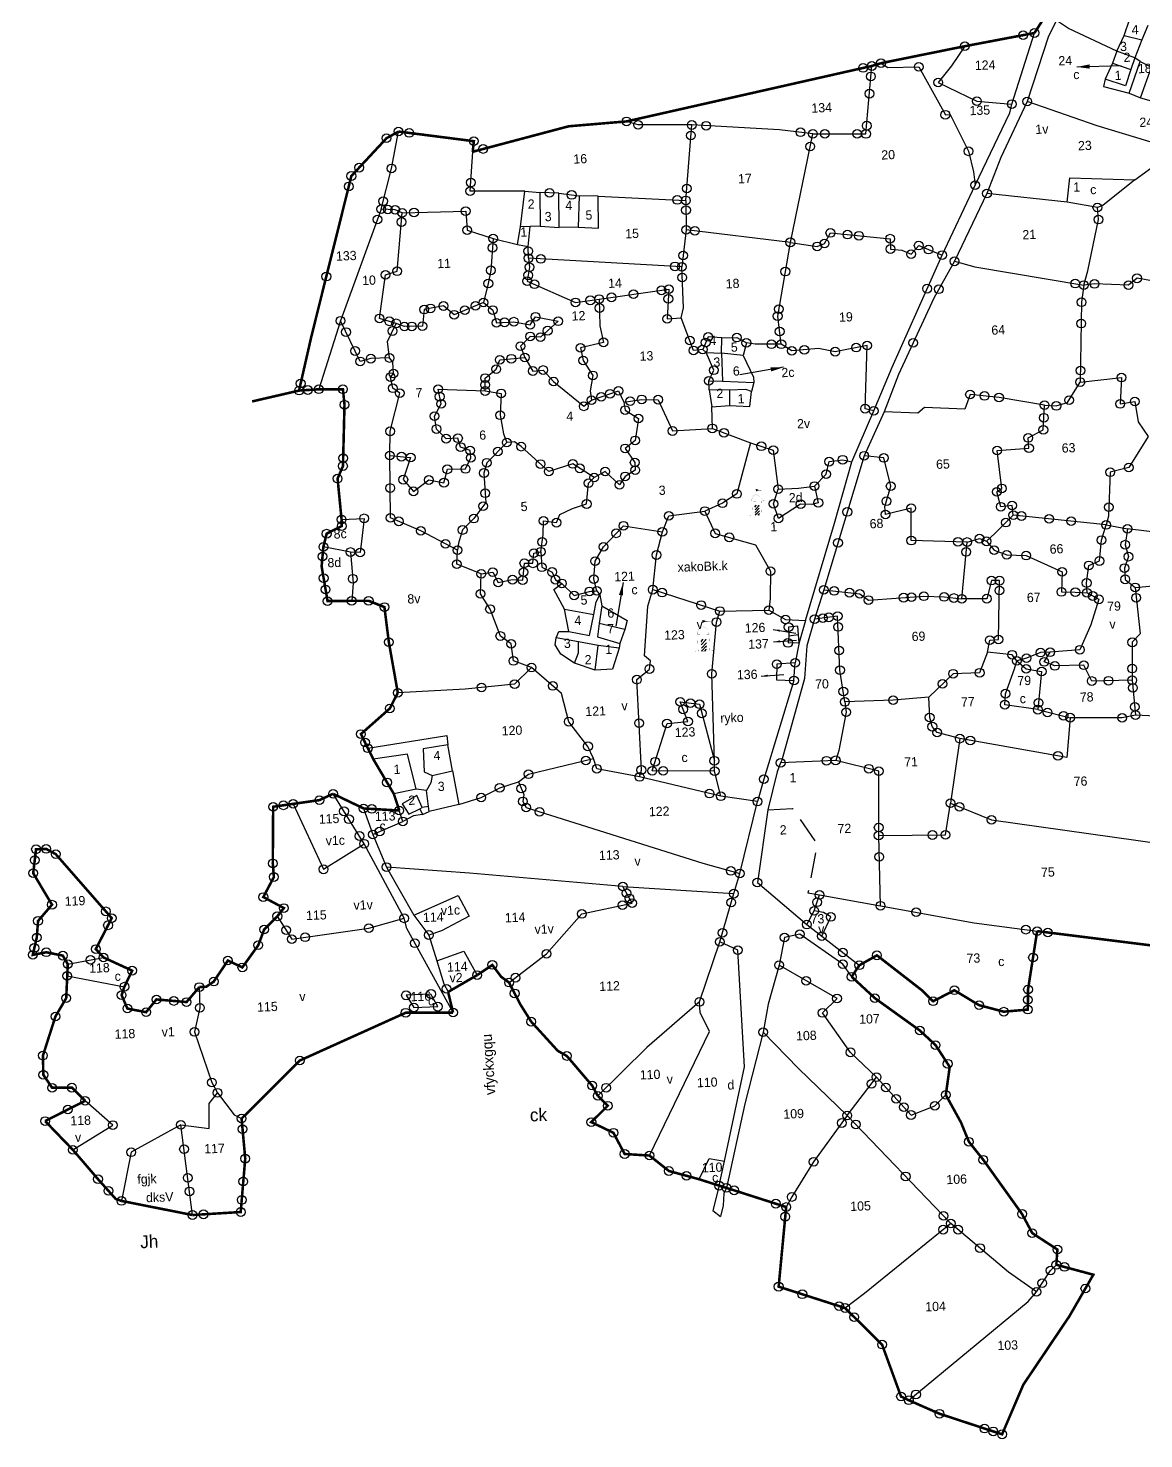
# Model space of a CAD drawing. Header units: metres. Extents: x 275030 to 277144, y 2062940 to 2065059.
# Drawn here: x 275086 to 276177, y 2062974 to 2064353 of the extents above; entities that cross this region are included whole.
import ezdxf
from ezdxf.enums import TextEntityAlignment as Align

# ---------------------------------------------------------------- set-up
doc = ezdxf.new("R2010")
doc.units = ezdxf.units.M
doc.linetypes.add('DASHED', pattern=[0.75, 0.5, -0.25])
doc.linetypes.add('DIVIDE', pattern=[1.25, 0.5, -0.25, 0, -0.25, 0, -0.25])
for name, color, linetype in [('OFF', 1, 'Continuous'), ('POLY_PARCEL', 6, 'Continuous'), ('POLY_ROAD', 30, 'Continuous'), ('POLY_SUBPARCEL', 6, 'DASHED'), ('POLY_WATER', 4, 'Continuous'), ('SYM_ARROW', 1, 'Continuous'), ('SYM_STONE', 1, 'Continuous'), ('SYM_WORSHIP', 1, 'Continuous'), ('TEXT_MAPIN', 7, 'Continuous'), ('TEXT_MAPOUT', 7, 'Continuous'), ('TEXT_PARCEL', 7, 'Continuous'), ('V_BOUND_LINE', 7, 'Continuous'), ('V_DIVIDE_LINE', 7, 'DIVIDE')]:
    doc.layers.add(name, color=color, linetype=linetype)
doc.styles.get("Standard").update_dxf_attribs({"font": 'simplex.shx'})
doc.styles.add('TEXT_MAP', font='')
doc.styles.get('TEXT_MAP').set_extended_font_data('Kruti Dev 050')
doc.dimstyles.get("Standard").update_dxf_attribs({"dimtxt": 0.18, "dimasz": 0.18, "dimexe": 0.18, "dimexo": 0.0625, "dimgap": 0.09, "dimtad": 0, "dimtih": 1, "dimtoh": 1, "dimdec": 4, "dimzin": 0, "dimdsep": 46, "dimtxsty": 'Standard', "dimcen": 0.09, "dimadec": 0, "dimazin": 0, "dimtfac": 1, "dimtdec": 4, "dimtofl": 0, "dimtmove": 0, "dimatfit": 3, "dimfxl": 0, "dimtolj": 1, "dimtzin": 0, "dimarcsym": 0})

# ---------------------------------------------------------------- blocks, each defined once
blk = doc.blocks.new('STONE')
blk.add_circle((0, 0), 0.851)
blk = doc.blocks.new('TEMPLE')
at = {"linetype": 'Continuous'}
blk.add_hatch(color=256, dxfattribs=at).paths.add_polyline_path([(0.28, 5.69), (0.6, 5.75), (0.95, 5.71), (1.39, 5.73), (0.49, 5.85), (0.21, 6.01), (-0.14, 6.06), (-0.15, 5.55), (-0.09, 5.55)])
h = blk.add_hatch(dxfattribs=at)
h.set_pattern_fill('ANSI31', color=256, scale=3.6, style=0)
h.set_pattern_definition([(45, (-94.63405, -100.65248), (-0.318198, 0.318198), [])])
h.paths.add_polyline_path([(-0.51, 2.32), (-0.51, 0), (0.49, 0), (0.49, 2.32)])
at = {"linetype": 'Continuous', "const_width": 0.018}
for points in [[(-0.16, 4.99), (-0.14, 6.06), (0.21, 6.01), (0.49, 5.85), (1.39, 5.73), (0.95, 5.71), (0.6, 5.75), (0.28, 5.69), (-0.09, 5.55), (-0.15, 5.55)], [(-1.78, 3.28), (1.75, 3.28)], [(-1.16, 3.28), (-1.16, 3.69), (-0.97, 4.22), (-0.63, 4.55), (-0.33, 4.73), (-0.16, 4.99), (0.05, 4.8), (0.46, 4.5), (0.69, 4.36), (0.88, 4.09), (1.02, 3.76), (1.06, 3.28)], [(-1.16, 0), (-1.16, 3.28)], [(1.06, 0), (1.06, 3.28)], [(-1.78, 0), (1.78, 0)], [(-0.51, 0), (-0.51, 2.32), (0.49, 2.32), (0.49, 0)]]:
    blk.add_lwpolyline(points, dxfattribs=at)
blk = doc.blocks.new('TEXTARROW')
blk.add_leader([(0.04, -0.01), (8.68, -0.01)], dimstyle='Standard', override={"dimtxt": 2.5, "dimasz": 2.5, "dimexe": 1.25, "dimexo": 0.625, "dimgap": 0.625, "dimtad": 1, "dimtih": 0, "dimtoh": 0, "dimzin": 8, "dimcen": 2.5, "dimtofl": 1})
blk = doc.blocks.new('ss')
at = {"layer": 'OFF'}
blk.add_lwpolyline([(181.47, 164.82), (182.92, 163.55)], dxfattribs=at)
at = {"layer": 'POLY_PARCEL'}
for points in [[(268.41, 387.69), (259.16, 392.39), (256.88, 394.08)], [(269.9, 390.68), (271.13, 393.84)], [(268.41, 387.69), (269.9, 390.68)], [(269.9, 390.68), (273.35, 389.67)], [(238.83, 389.71), (236.09, 385.97), (233.39, 382.82), (240.79, 378.92), (247.57, 378.11)], [(268.41, 387.69), (267.48, 385.35)], [(271.82, 386.27), (268.41, 387.69)], [(208.62, 373.74), (218.95, 373.33), (220.56, 386.52)], [(222.37, 387), (223.66, 386.13), (229.69, 386.02), (234.54, 376.51), (235.45, 376.51), (238.78, 369.22), (239.59, 365.2), (239.85, 362.57)], [(267.48, 385.35), (265.92, 382.29)], [(267.48, 385.35), (270.99, 384.01)], [(272.68, 378.38), (275.05, 384.33)], [(270.47, 379.37), (272.68, 378.38)], [(124.01, 362.13), (126.31, 369.99), (127.95, 377.11)], [(185.08, 376.31), (174.63, 376.71), (172.42, 377.47)], [(278.66, 368.24), (264, 373.29), (250.59, 378.51)], [(272.68, 378.38), (275.17, 377.6)], [(183.42, 361.67), (185.08, 376.31)], [(208.62, 373.74), (202.13, 374.77), (185.08, 376.31)], [(152.11, 364.58), (141.48, 365.01), (142.24, 372.65)], [(203.45, 352.76), (208.62, 373.74)], [(270.95, 362.47), (277.31, 366.75), (278.66, 368.24)], [(151.01, 357.69), (152.11, 364.58)], [(152.11, 364.58), (155, 364.26)], [(155, 364.26), (154.88, 357.71)], [(158.73, 363.97), (155, 364.26)], [(158.56, 357.31), (158.73, 363.97)], [(158.73, 363.97), (162.69, 363.28)], [(162.69, 363.28), (162.23, 357.2)], [(162.23, 357.2), (166.19, 356.91), (166.37, 363.11)], [(166.37, 363.11), (162.69, 363.28)], [(166.37, 363.11), (183.42, 361.67)], [(257.65, 358.63), (258.36, 363.32), (270.95, 362.47)], [(124.01, 362.13), (115.29, 340.69)], [(126.14, 339.78), (122.92, 340.87), (124.38, 349.31), (126.67, 349.92), (128.09, 361.27)], [(128.09, 361.27), (126.71, 361.9), (124.01, 362.13)], [(128.09, 361.27), (140.45, 361.14), (140.62, 357.41), (145.62, 355.63)], [(183.42, 361.67), (183.25, 355.94)], [(257.65, 358.63), (242.09, 360.88)], [(270.95, 362.47), (264.55, 357.71), (263.48, 357.35)], [(150.33, 354.25), (151.01, 357.69)], [(152.87, 357.7), (151.01, 357.69)], [(152.36, 353.81), (152.87, 357.7)], [(154.88, 357.71), (152.87, 357.7)], [(154.88, 357.71), (158.56, 357.31)], [(162.23, 357.2), (158.56, 357.31)], [(263.48, 357.35), (257.65, 358.63)], [(260.31, 342.36), (261.2, 345.12), (263.62, 355), (263.48, 357.35)], [(145.62, 355.63), (144.93, 349.43), (144.35, 346.9), (143.26, 343.23)], [(145.62, 355.63), (150.33, 354.25)], [(183.25, 355.94), (182.16, 348.76)], [(203.45, 352.76), (183.25, 355.94)], [(150.33, 354.25), (152.36, 353.81)], [(152.36, 351.52), (152.36, 353.81)], [(200.97, 332.98), (200.46, 338.47), (203.45, 352.76)], [(203.45, 352.76), (208.67, 351.78), (210.11, 352.3), (211.31, 354.31), (222.91, 352.76), (222.91, 350.75), (225.09, 350.46), (226.87, 349.6), (228.42, 351.21), (232.91, 349.2)], [(152.36, 351.52), (152.47, 349.76), (151.95, 347.07), (161.2, 342.59), (165.82, 343.07)], [(182.16, 348.76), (152.36, 351.52)], [(181.64, 338.86), (182.16, 340.76), (182.16, 348.76)], [(235.27, 347.9), (239.22, 346.68), (260.31, 342.36)], [(165.82, 343.07), (179.46, 344.49), (178.94, 338.75), (181.64, 338.86)], [(143.26, 343.23), (137.46, 341.05), (135.45, 342.83), (131.66, 342.26), (131.2, 339.04), (127.7, 339.1), (126.14, 339.78)], [(143.26, 343.23), (145.04, 341.68), (145.67, 339.16), (149.06, 339.27), (152.22, 338.53), (153.31, 340.08), (157.67, 339.04), (154.11, 336.06), (152.11, 336.29), (150.15, 334.45), (150.91, 332.23)], [(165.82, 343.07), (165.79, 337.83), (166.37, 334.61), (161.83, 333.7), (162.29, 331.23), (164.07, 328.25), (163.4, 325.29), (163.6, 323.45)], [(260.31, 342.36), (259.74, 339.02), (258.92, 323.5)], [(279.17, 341.44), (270.7, 343.29), (268.99, 342.01), (262.38, 342.5), (260.31, 342.36)], [(115.29, 340.69), (110.59, 327.5)], [(124.57, 333.09), (120.92, 333.09), (118.86, 332.63), (115.29, 340.69)], [(124.57, 333.09), (124.3, 336.28), (126.14, 339.78)], [(185.62, 332.52), (183.84, 332.41), (181.64, 338.86)], [(123.96, 314.09), (124.19, 318.8), (126.32, 326.17), (125.02, 327.16), (124.64, 329.37), (125.25, 330.05), (125.18, 332.25), (124.57, 333.09)], [(189.41, 334.65), (186.77, 334.93), (185.62, 332.52)], [(189.24, 331.66), (189.41, 334.65)], [(189.41, 334.65), (192.34, 334.59), (194.17, 333.5)], [(194.17, 333.5), (193.49, 331.03), (195.32, 326.79), (195.32, 325.75)], [(200.97, 332.98), (195.86, 333.16), (194.17, 333.5)], [(218.49, 319.35), (216.82, 319.84), (217.68, 332.12), (211.42, 331.15), (208.21, 331.89), (202.98, 331.61), (200.97, 332.98)], [(142.97, 325.98), (143.05, 328.5), (145.29, 330.16), (146.03, 331.94), (150.91, 332.23)], [(150.91, 332.23), (152.41, 329.53), (154.42, 329.65), (156.37, 327.35), (162.05, 322.3), (163.6, 323.45)], [(185.62, 332.52), (186.25, 331.89)], [(186.59, 326.38), (187.63, 328.39), (186.25, 331.89)], [(186.25, 331.89), (189.24, 331.66)], [(189.24, 331.66), (189.25, 326.19)], [(193.49, 331.03), (189.24, 331.66)], [(123.96, 314.09), (127.99, 313.56), (126.4, 309.3), (128.3, 306.95), (131.37, 309.05), (134.3, 308.42), (135.05, 311), (138.61, 310.94), (139.7, 313.06), (139.64, 314.5), (137.8, 315.24), (137.34, 316.97), (135.05, 316.97), (133.21, 318.92), (132.92, 321.44), (134.3, 323.79), (133.84, 326.66), (142.97, 325.98)], [(142.97, 325.98), (146.07, 325.4), (145.73, 321.15), (146.24, 317.54), (146.8, 315.8)], [(163.6, 323.45), (168.94, 325.06), (169.92, 322.82)], [(186.59, 324.61), (187, 321.28)], [(190.56, 324.38), (190.44, 321.45)], [(169.92, 322.82), (170.09, 321.27), (172.62, 319.55), (171.81, 315.3), (169.8, 313.81), (171.58, 311), (171.64, 309.51), (169.63, 308.36), (168.48, 306.75), (165.79, 309.45), (163.6, 308.35)], [(169.92, 322.82), (173.39, 323.23), (176.6, 323.06), (179.19, 316.86), (186.94, 317.09)], [(190.44, 321.45), (194.4, 321.05), (194.81, 323.97)], [(251.8, 319.24), (242.98, 321.08), (237.36, 321.87), (236.22, 319.02), (228.39, 319.66), (227.04, 318.59), (220.54, 319.06)], [(251.8, 319.24), (254.08, 319.02), (256.29, 319.59), (258.92, 323.5)], [(258.92, 323.5), (266.96, 324.07), (266.53, 318.95), (269.38, 319.31), (269.88, 315.32), (271.73, 312.41), (267.74, 306.5), (264.11, 305.72), (263.47, 297.19), (262.93, 295.49)], [(186.94, 317.09), (187, 321.28)], [(187, 321.28), (190.44, 321.45)], [(244.93, 298.05), (244.75, 299.94), (242.54, 299.79), (241.9, 302.71), (242.9, 303.35), (242.26, 310.75), (248.46, 310.99), (248.39, 312.98), (251.38, 314.47), (251.8, 319.24)], [(186.94, 317.09), (194.24, 314.02)], [(136.44, 295.19), (129.44, 299.21), (123.66, 301.95), (123.96, 314.09)], [(146.8, 315.8), (142.77, 312), (142.16, 310.02), (142.23, 306.07), (142.31, 304.25), (139.88, 301.21), (137.6, 299.08), (136.68, 296.57), (136.44, 295.19)], [(163.6, 308.35), (159.5, 311.16), (154.78, 309.87), (149.61, 314.89), (148.32, 315.88), (146.8, 315.8)], [(194.24, 314.02), (191.26, 304.15), (188.38, 302.43), (184.91, 301.04)], [(194.24, 314.02), (198.66, 312.42), (199.35, 304.78)], [(235.75, 293.15), (224.89, 293.82), (225.11, 300.15), (220.05, 299.08), (219.98, 300.65), (221.26, 304.56), (220.13, 310.11), (216.32, 310.69)], [(152.65, 294.29), (153.26, 297.63), (153.41, 300.29), (155.92, 299.84), (156.61, 301.43), (159.12, 302.5), (161.93, 303.26), (162.46, 307.29), (163.6, 308.35)], [(206.41, 305.13), (208.77, 307.37), (209.46, 309.78), (212.1, 310.06), (213.85, 309.59)], [(206.41, 305.13), (207.05, 301.86), (205.78, 301.57), (203.6, 301.69), (199.18, 299.1), (198.32, 301.97), (199.35, 304.78)], [(199.35, 304.78), (203.31, 304.84), (206.41, 305.13)], [(114.1, 301.97), (118.48, 302.04), (117.49, 295.42), (115.59, 295.58)], [(176.47, 297.31), (177.84, 300.36), (184.91, 301.04)], [(184.91, 301.04), (186.74, 296.63), (194.49, 294.12), (197.23, 288.88), (197, 283.56), (196.65, 281.28)], [(163.31, 286.29), (162.78, 288.57), (163.16, 292.07), (164.91, 294.81), (168.94, 298.76), (176.47, 297.31)], [(174.19, 286.11), (175.18, 292.83), (176.47, 297.31)], [(244.93, 298.05), (241.23, 294.64), (239.52, 293.15)], [(262.93, 295.49), (244.93, 298.05)], [(115.59, 295.58), (110.36, 296.79)], [(115.59, 295.58), (115.89, 289.5), (115.49, 286.07)], [(140.92, 290.4), (136.21, 292.45), (136.44, 295.19)], [(140.92, 290.4), (143.15, 290.64), (144.14, 288.59), (146.95, 289.05), (148.93, 288.89), (149.38, 292.16), (151.06, 292.09), (151.28, 294.06), (152.65, 294.29)], [(152.65, 294.29), (152.73, 291.25), (154.71, 290.26), (155.32, 288.74), (156.55, 287.97)], [(258.73, 282.41), (258.73, 284.33), (259.3, 287.74), (261.37, 288.52), (261.93, 292.58), (262.93, 295.49)], [(262.93, 295.49), (267.06, 294.57)], [(267.06, 294.57), (266.49, 291.51), (267.06, 289.16), (266.2, 286.96), (266.28, 284.76), (268.13, 283.12)], [(282.25, 293.62), (280.79, 292.37), (267.06, 294.57)], [(234.32, 282.12), (235.75, 293.15)], [(235.75, 293.15), (238.17, 293.72), (239.52, 293.15)], [(239.52, 293.15), (240.94, 291.37), (243.36, 290.37), (247.13, 290.09), (254.04, 286.68), (253.75, 282.76), (256.46, 282.62), (258.73, 282.41)], [(150.05, 271.79), (146.55, 273.22), (146.25, 276.56), (144.19, 278.16), (142.37, 283.48), (140.62, 286.52), (140.92, 290.4)], [(156.85, 282.95), (154.95, 286.83), (156.55, 287.97)], [(156.55, 287.97), (158.83, 285.53), (161.87, 286.22), (163.31, 286.29)], [(163.31, 286.29), (163.85, 285.46)], [(170.31, 249.74), (170.69, 251.07), (170.47, 268.7), (172.98, 270.68), (173.28, 272.28), (172.14, 273.26), (173.13, 282.92), (174.19, 286.11)], [(174.19, 286.11), (187.13, 281.46)], [(164.15, 283.33), (169.02, 280.29), (168.49, 278.54)], [(207.51, 284.87), (214.49, 283.83), (216.13, 282.55), (226.95, 282.9), (230.86, 282.62), (234.32, 282.12)], [(238.91, 271.58), (239.45, 273.87), (241.16, 273.95), (241.8, 285.4), (240.23, 285.47), (239.16, 281.98), (234.32, 282.12)], [(268.13, 283.12), (268.77, 274.02), (267.2, 272.45), (266.92, 265.06)], [(268.13, 283.12), (278.51, 283.69), (275.03, 273.23), (293.93, 268.53)], [(156.85, 282.95), (162.52, 281.72)], [(157.53, 278.54), (156.85, 282.95)], [(258.73, 282.41), (261.01, 281.06), (259.23, 276.15), (256.95, 271.38), (251.12, 271.1)], [(168.49, 278.54), (163.54, 279.91)], [(168.49, 278.54), (167.42, 275.88)], [(210.82, 262.88), (210.08, 269.11), (210.01, 279.63), (205.51, 279.22)], [(158.45, 272.38), (155.86, 274.21), (154.8, 276.03), (155.02, 277.4)], [(158.45, 272.38), (159.28, 274.36), (159.36, 276.49)], [(162.4, 270.86), (163.16, 275.65)], [(167.27, 274.97), (165.82, 270.94), (162.4, 270.86)], [(202.26, 276.28), (200.39, 276.1)], [(162.4, 270.86), (158.45, 272.38)], [(150.05, 271.79), (146.63, 268.68), (136.97, 268.07), (123.82, 267.83)], [(161.46, 253.63), (160.47, 256.06), (156.89, 261), (155.68, 266.55), (150.05, 271.79)], [(238.91, 271.58), (237.26, 267.61), (232.07, 267.61), (227.21, 263.24)], [(244.57, 269.68), (243.72, 270.89), (238.91, 271.58)], [(248.34, 260.01), (241.94, 261.21), (242.15, 263.35), (244.07, 268.11), (244.57, 269.68)], [(251.12, 271.1), (249.27, 271.1), (246.49, 270.1), (244.57, 269.68)], [(244.57, 269.68), (246.35, 268.04), (249.34, 267.4), (248.34, 260.01)], [(266.92, 265.06), (259.02, 265.2), (257.59, 268.33), (251.97, 268.4), (249.91, 269.25), (251.12, 271.1)], [(184.96, 250.33), (172.82, 250.84), (176.02, 259.96), (180.12, 260.19), (178.76, 264.07), (182.48, 263.46), (184.97, 252.36)], [(266.92, 265.06), (267.31, 258.27)], [(210.82, 262.88), (211, 260.89), (209.28, 253.47), (208.6, 251.57)], [(227.21, 263.24), (220.23, 262.88), (210.82, 262.88)], [(232.91, 254.92), (228.56, 256.27), (227.66, 257.45), (227.21, 259.26), (227.21, 263.24)], [(248.34, 260.01), (254.55, 258.22)], [(133.93, 252.26), (133.17, 257.35)], [(254.55, 258.22), (253.64, 250.48), (232.91, 254.92)], [(267.31, 258.27), (264.69, 257.81), (254.55, 258.22)], [(281.62, 257), (267.31, 258.27)], [(146.7, 249.67), (148.68, 251.04), (161.46, 253.63)], [(170.31, 249.74), (162.02, 251.64), (161.46, 253.63)], [(232.91, 254.92), (230.65, 242.43)], [(129.9, 251.5), (133.93, 252.26)], [(133.93, 252.26), (134.91, 245.65)], [(208.6, 251.57), (197.87, 251.49)], [(216.44, 236.63), (216.92, 249.16), (208.6, 251.57)], [(126.7, 248.91), (122.31, 248.21)], [(127.77, 245.34), (126.78, 247.7), (123.89, 246.18), (125.1, 244.13), (127.31, 245.11)], [(128.97, 245.51), (128.68, 248.61)], [(134.91, 245.65), (139.33, 246.86), (142.98, 248.61), (146.7, 249.67)], [(146.7, 249.67), (147.62, 247.17), (147.39, 245.8), (148, 244.58), (182.02, 232.49), (189.11, 230.23)], [(185.98, 245.39), (170.31, 249.74)], [(102.66, 246.95), (108.12, 233.99), (116.22, 238.68)], [(123.89, 242.76), (123.27, 244.9)], [(127.31, 245.11), (127.77, 245.34)], [(127.31, 245.11), (127.77, 243.97)], [(128.97, 245.51), (127.77, 245.34)], [(129.06, 244.51), (128.97, 245.51)], [(134.91, 245.65), (129.06, 244.51)], [(117.97, 240.42), (123.89, 242.76)], [(127.77, 243.97), (126.02, 243.75), (123.89, 242.76)], [(127.77, 243.97), (129.06, 244.51)], [(216.44, 236.63), (229.47, 236.28), (230.65, 242.43)], [(230.65, 242.43), (238.52, 238.9), (281.16, 231.3)], [(216.32, 222.95), (216.44, 236.63)], [(166.27, 228.51), (136.53, 232.23), (120.38, 233.98)], [(143.42, 210.62), (150.92, 215.94), (158.07, 223.47), (167.95, 225.22), (166.27, 228.51)], [(166.27, 228.51), (187.83, 226.34)], [(125.38, 224.4), (134.15, 227.95), (136.13, 223.84), (130.65, 221.18), (128.16, 220.45)], [(203.36, 222.41), (204.5, 225.48)], [(204.5, 225.48), (216.32, 222.95)], [(98.77, 225.17), (101.42, 220.61), (116.48, 222.21), (123.47, 223.88)], [(216.32, 222.95), (234.42, 218.95), (246.62, 216.89)], [(201.84, 219.79), (203.36, 222.41)], [(204.66, 217.43), (206.53, 221.12), (205.18, 222.02), (203.36, 222.41)], [(57.63, 217.34), (64.64, 218.39)], [(57.44, 215.06), (68.49, 212.55)], [(129.5, 215.38), (134.83, 217.08), (137.28, 212.31)], [(180.35, 205.5), (184.76, 217.06)], [(83.08, 211.95), (83.05, 207.89), (81.81, 203.24), (84.86, 193.28), (85.88, 191.24)], [(214.32, 189.58), (209.43, 194.61), (204.27, 202.48), (207.17, 205.19), (196.12, 212.08)], [(123.27, 208.87), (124.72, 206.44), (129.36, 206.44), (128.14, 208.95), (123.27, 208.87)], [(180.35, 205.5), (169.78, 196.99), (159.9, 187.93)], [(169.54, 175.94), (182.1, 199.65), (180.43, 203.45), (180.35, 205.5)], [(192.55, 199.15), (199.2, 191.84), (208.34, 182.34)], [(57.29, 181.16), (65.26, 185.69), (60.03, 190.61)], [(78.52, 185.24), (83.96, 184.33), (84.18, 189.2), (85.88, 191.24)], [(85.88, 191.24), (88.94, 186.82), (90.38, 186.04)], [(208.34, 182.34), (214.32, 189.58)], [(214.32, 189.58), (220.75, 181.98), (225.46, 183.61), (227.67, 185.65)], [(78.52, 185.24), (68.66, 180.26), (66.39, 170.86)], [(80.13, 167.61), (78.52, 185.24)], [(208.34, 182.34), (201.46, 173.56), (196.94, 166.87), (195.79, 164.95)], [(227.73, 160.58), (208.34, 182.34)], [(179.03, 170.98), (181.11, 174.94), (184.08, 174.3)], [(227.73, 160.58), (210.44, 147.55), (206.54, 144.87)], [(243.93, 146.65), (238.59, 150.72), (227.73, 160.58)], [(243.93, 146.65), (246.83, 150.72), (247.99, 151.79)], [(218.31, 126.45), (242.21, 144.84), (243.93, 146.65)]]:
    blk.add_lwpolyline(points, dxfattribs=at)
at = {"layer": 'POLY_ROAD'}
for points in [[(256.88, 394.08), (255.17, 391.04), (250.59, 378.51)], [(247.57, 378.11), (252.48, 391.79)], [(274.59, 392.44), (273.35, 389.67)], [(273.35, 389.67), (271.82, 386.27)], [(270.47, 379.37), (272.82, 385.49)], [(271.82, 386.27), (270.99, 384.01)], [(272.82, 385.49), (271.82, 386.27)], [(272.82, 385.49), (275.05, 384.33)], [(265.92, 382.29), (265.56, 380.87), (270.47, 379.37)], [(270.99, 384.01), (269.83, 380.87), (265.92, 382.29)], [(239.85, 362.57), (247.09, 376.43), (247.57, 378.11)], [(250.59, 378.51), (245.04, 367.81), (242.09, 360.88)], [(232.91, 349.2), (239.85, 362.57)], [(242.09, 360.88), (235.27, 347.9)], [(218.49, 319.35), (222.36, 327.76), (232.91, 349.2)], [(235.27, 347.9), (230.99, 340.85), (223.56, 326.23), (220.54, 319.06)], [(186.59, 324.61), (186.59, 326.38)], [(186.59, 326.38), (189.25, 326.19)], [(190.56, 324.38), (186.59, 324.61)], [(189.25, 326.19), (195.32, 325.75)], [(194.81, 323.97), (193.77, 324.43), (190.56, 324.38)], [(195.32, 325.75), (194.81, 323.97)], [(213.85, 309.59), (218.49, 319.35)], [(220.54, 319.06), (216.32, 310.69)], [(216.32, 310.69), (207.51, 284.87)], [(203.71, 278.99), (210.04, 297.79), (213.85, 309.59)], [(162.52, 281.72), (163.09, 284.17), (163.85, 285.46)], [(164.15, 283.33), (163.54, 279.91)], [(163.85, 285.46), (164.15, 283.33)], [(207.51, 284.87), (205.51, 279.22)], [(157.53, 278.54), (161.56, 277.63), (162.52, 281.72)], [(155.02, 277.4), (155.63, 278.62), (157.53, 278.54)], [(163.54, 279.91), (163.09, 277.33), (167.42, 275.88)], [(205.51, 279.22), (203.82, 274.1), (203.1, 267.71), (198.09, 252.01), (197.87, 251.49)], [(159.36, 276.49), (155.02, 277.4)], [(163.16, 275.65), (159.36, 276.49)], [(167.27, 274.97), (163.16, 275.65)], [(167.42, 275.88), (167.27, 274.97)], [(201.05, 267.42), (201.41, 270.86)], [(117.6, 257.25), (133.09, 259.18), (133.17, 257.35)], [(126.7, 248.91), (125.26, 255.83), (118.57, 255.08)], [(133.17, 257.35), (128.37, 256.74), (128.37, 252.26), (129.9, 251.5)], [(129.9, 251.5), (129.59, 250.05), (128.68, 248.61)], [(197.87, 251.49), (197.13, 249.78), (195.02, 242.43)], [(116.22, 238.68), (110.49, 248.63)], [(128.68, 248.61), (126.7, 248.91)], [(116.34, 245.56), (117.97, 240.42)], [(189.11, 230.23), (193.09, 244.09)], [(195.02, 242.43), (192.48, 228.36), (201.84, 219.79)], [(117.97, 240.42), (120.38, 233.98)], [(123.47, 223.88), (116.22, 238.68)], [(120.38, 233.98), (125.38, 224.4)], [(187.83, 226.34), (189.11, 230.23)], [(184.76, 217.06), (187.83, 226.34)], [(132.31, 205.18), (123.89, 221.9), (123.47, 223.88)], [(125.38, 224.4), (128.16, 220.45)], [(128.16, 220.45), (129.5, 215.38)], [(210.18, 209.33), (208.53, 211.83), (200.4, 217.98), (197.38, 217.44), (196.12, 212.08)], [(201.84, 219.79), (204.66, 217.43)], [(204.66, 217.43), (211.75, 211.5)], [(129.5, 215.38), (130.69, 210.87), (131.49, 209.23)], [(184.08, 174.3), (188.68, 192.55), (188.2, 215.32), (184.76, 217.06)], [(196.12, 212.08), (193.75, 204.57), (192.55, 199.15)], [(192.55, 199.15), (188.45, 185.35), (184.28, 169.11)], [(182.89, 169.59), (184.08, 174.3)], [(182.89, 169.59), (181.47, 164.82)], [(184.28, 169.11), (183.76, 168.02), (183.54, 165.69), (182.92, 163.55)]]:
    blk.add_lwpolyline(points, dxfattribs=at)
at = {"layer": 'POLY_SUBPARCEL', "ltscale": 10, "flags": 128}
blk.add_lwpolyline([(195.02, 242.43), (199.86, 242.53), (204.38, 235.42), (202.27, 225.96), (204.5, 225.48)], dxfattribs=at)
at = {"layer": 'POLY_WATER'}
for points in [[(184.97, 252.36), (185.08, 269.31), (186.4, 279.35), (187.13, 281.46)], [(187.13, 281.46), (196.65, 281.28)], [(196.65, 281.28), (199.85, 279.35), (203.71, 278.99)], [(202.26, 276.28), (202.2, 277.96), (200.39, 277.84), (200.39, 276.1)], [(203.71, 278.99), (202.32, 274.77)], [(200.39, 276.1), (200.15, 274.77), (202.32, 274.77)], [(202.32, 274.77), (202.26, 276.28)], [(202.32, 274.77), (201.41, 270.86)], [(201.41, 270.86), (197.8, 270.73), (197.68, 267.66), (201.05, 267.42)], [(201.05, 267.42), (194.48, 248.41), (193.09, 244.09)], [(184.96, 250.33), (184.97, 252.36)], [(185.98, 245.39), (184.96, 250.33)], [(193.09, 244.09), (185.98, 245.39)]]:
    blk.add_lwpolyline(points, dxfattribs=at)
at = {"layer": 'V_BOUND_LINE', "const_width": 0.5}
for points in [[(256.88, 394.08), (255.01, 395.47), (252.48, 391.79)], [(252.48, 391.79), (238.83, 389.71)], [(238.83, 389.71), (222.37, 387)], [(220.56, 386.52), (172.42, 377.47)], [(222.37, 387), (220.56, 386.52)], [(127.95, 377.11), (125.56, 375.9), (118.44, 368.79), (109.52, 337.85), (106.73, 327.38), (110.59, 327.5)], [(142.24, 372.65), (142.54, 374.7), (127.95, 377.11)], [(172.42, 377.47), (161.11, 376.93), (142.24, 372.65)], [(110.59, 327.5), (115.29, 327.32), (115.48, 324.31), (114.75, 312.38), (113.61, 309.97), (114.1, 301.97)], [(114.1, 301.97), (114.1, 300.71), (111.09, 299.32), (110.36, 296.79)], [(110.36, 296.79), (109.88, 292.99), (110.79, 286.19), (115.49, 286.07)], [(115.49, 286.07), (118.8, 285.95), (121.82, 284.62), (122.43, 277.77), (123.82, 267.83)], [(123.82, 267.83), (122.13, 264.82), (116.34, 260.06), (117.6, 257.25)], [(117.6, 257.25), (118.57, 255.08)], [(118.57, 255.08), (122.31, 248.21)], [(110.49, 248.63), (107.78, 247.49), (102.66, 246.95)], [(116.34, 245.56), (110.49, 248.63)], [(122.31, 248.21), (123.27, 244.9)], [(102.66, 246.95), (98.74, 246.53), (98.26, 235.5), (98.38, 232.85), (96.18, 229.02), (100.1, 226.73), (98.77, 225.17)], [(123.27, 244.9), (116.34, 245.56)], [(64.64, 218.39), (63.19, 220.08), (66.51, 225.99), (56.06, 238.85), (54.25, 239.93), (52.26, 239.93), (51.54, 235.29), (54.98, 229.03), (52.14, 225.96), (51.78, 222.76), (50.88, 219.39), (53.53, 219.81), (56.72, 219.03), (57.63, 217.34)], [(98.77, 225.17), (96.12, 222.7), (94.86, 219.69), (91.6, 215.47), (88.83, 216.91), (85.92, 212.91), (84.41, 211.95), (83.08, 211.95)], [(57.63, 217.34), (57.44, 215.06)], [(68.49, 212.55), (70.12, 215.62), (64.64, 218.39)], [(211.75, 211.5), (215.25, 213.31), (223.75, 206.2), (225.86, 203.97), (230.08, 205.96), (234.78, 202.89), (239.54, 201.44), (244.24, 201.68), (244.43, 205.6), (246.62, 216.89)], [(246.62, 216.89), (275.59, 212.19), (284.45, 213.46)], [(57.44, 215.06), (57.08, 210.73), (54.85, 207.24), (52.14, 199.71), (52.08, 195.97), (53.7, 193.38), (57.56, 193.26), (60.03, 190.61)], [(137.28, 212.31), (140.29, 214.17), (141.92, 211.82), (143.42, 210.62)], [(83.08, 211.95), (80.49, 209.12), (74.64, 209.84), (72.53, 207.43), (68.92, 208.27), (67.89, 210.92), (68.49, 212.55)], [(131.49, 209.23), (137.28, 212.31)], [(210.18, 209.33), (211.75, 211.5)], [(132.31, 205.18), (131.49, 209.23)], [(143.42, 210.62), (145.47, 206.28), (147.46, 202.85), (152.41, 197), (154.15, 195.92), (158.87, 189.97), (159.9, 187.93)], [(227.67, 185.65), (228.63, 191.07), (226.04, 195.41), (223.08, 198.36), (214.53, 205), (210.18, 209.33)], [(90.38, 186.04), (102.11, 196.92), (123.08, 205.48), (132.31, 205.18)], [(60.03, 190.61), (52.1, 186.95)], [(52.1, 186.95), (57.29, 181.16)], [(159.9, 187.93), (161.77, 185.94), (158.45, 182.86), (162.67, 180.64), (164.72, 176.42), (169.54, 175.94)], [(80.13, 167.61), (89.54, 167.85), (90.8, 178.21), (90.38, 186.04)], [(247.99, 151.79), (248.3, 154.75), (243.53, 158.12), (241.67, 161.92), (234.49, 172.76), (231.83, 176.37), (230.44, 180.16), (227.67, 185.65)], [(57.29, 181.16), (61.99, 175.26), (65.3, 171.28), (66.39, 170.86)], [(169.54, 175.94), (173.22, 172.8), (179.03, 170.98)], [(66.39, 170.86), (80.13, 167.61)], [(179.03, 170.98), (182.89, 169.59)], [(182.89, 169.59), (184.28, 169.11), (184.28, 169.11), (184.28, 169.11)], [(184.28, 169.11), (195.79, 164.95)], [(195.79, 164.95), (193.76, 149.5), (206.54, 144.87)], [(218.31, 126.45), (224.16, 123.62), (236.22, 119.16), (240.71, 128.68), (250.17, 141.69), (255.12, 149.59), (247.99, 151.79)], [(206.54, 144.87), (213.49, 137.48), (216.81, 127.24), (218.31, 126.45)]]:
    blk.add_lwpolyline(points, dxfattribs=at)
at = {"layer": 'V_DIVIDE_LINE', "ltscale": 10, "const_width": 0.5, "flags": 128}
blk.add_lwpolyline([(106.73, 327.38), (97.52, 325.6)], dxfattribs=at)
at = {"layer": 'SYM_ARROW'}
blk.add_blockref('TEXTARROW', (260.43, 384.88), dxfattribs=at)
for p, rotation in [((201.26, 328.48), 187.5902881799832), ((168.49, 287.75), 258.5543804534663)]:
    blk.add_blockref('TEXTARROW', p, dxfattribs=dict(at, rotation=rotation))
at = {"layer": 'SYM_ARROW', "xscale": 0.5144820762705625, "yscale": 0.5144820762705625, "zscale": 0.5144820762705625}
for p, rotation in [((197.34, 277.49), 348.5543804534663), ((197.33, 275.08), 2.117205872110679), ((194.66, 268.5), 2.117205872110679)]:
    blk.add_blockref('TEXTARROW', p, dxfattribs=dict(at, rotation=rotation))
at = {"layer": 'SYM_STONE'}
for p in [(238.83, 389.71), (250.26, 391.45), (252.48, 391.79), (222.37, 387), (218.85, 386.2), (220.32, 384.5), (220.56, 386.52), (229.69, 386.02), (233.39, 382.82), (219.91, 381.15), (240.79, 378.92), (250.59, 378.51), (125.56, 375.9), (127.95, 377.11), (130.02, 376.77), (172.42, 377.47), (174.63, 376.71), (185.08, 376.31), (187.88, 376.06), (234.54, 376.51), (247.57, 378.11), (142.54, 374.7), (144.31, 373.12), (184.85, 374.28), (206.21, 374.12), (208.62, 373.74), (210.93, 373.65), (217.22, 373.4), (218.95, 373.33), (219.15, 374.93), (120.02, 370.36), (208.01, 371.28), (118.44, 368.79), (126.31, 369.99), (238.78, 369.22), (117.87, 366.79), (141.48, 365.01), (141.65, 366.66), (124.01, 362.13), (124.46, 363.65), (125.32, 362.02), (156.92, 364.11), (161.21, 363.54), (183.68, 363.97), (239.85, 362.57), (123.21, 360.14), (126.71, 361.9), (127.87, 359.48), (128.09, 361.27), (130.38, 361.24), (140.45, 361.14), (181.74, 361.82), (183.36, 359.75), (183.42, 361.67), (242.09, 360.88), (140.62, 357.41), (263.48, 357.35), (145.42, 353.82), (145.62, 355.63), (183.25, 355.94), (184.95, 355.67), (211.31, 354.31), (214.64, 353.86), (263.62, 355), (152.36, 352.9), (152.36, 351.52), (154.74, 351.3), (182.49, 350.95), (203.45, 352.76), (208.67, 351.78), (210.11, 352.3), (216.86, 353.56), (222.91, 352.76), (228.42, 351.21), (112.85, 349.38), (124.38, 349.31), (126.67, 349.92), (144.93, 349.43), (152.17, 348.2), (152.47, 349.76), (180.82, 348.89), (182.16, 348.76), (222.91, 350.75), (226.87, 349.6), (230.32, 350.36), (232.91, 349.2), (144.35, 346.9), (151.95, 347.07), (153.32, 346.41), (182.16, 346.69), (202.27, 347.1), (235.27, 347.9), (135.45, 342.83), (143.26, 343.23), (164.09, 342.89), (165.82, 343.07), (168.25, 343.32), (172.53, 343.77), (178.01, 344.33), (179.46, 344.49), (229.74, 342.77), (258.64, 342.7), (270.7, 343.29), (115.29, 340.69), (122.92, 340.87), (124.81, 340.23), (131.66, 342.26), (132.93, 342.45), (137.46, 341.05), (139.58, 341.85), (141.68, 342.64), (145.04, 341.68), (153.31, 340.08), (161.2, 342.59), (165.81, 341.33), (179.29, 342.62), (232.03, 342.57), (260.31, 342.36), (262.38, 342.5), (268.99, 342.01), (116.29, 338.44), (125.37, 338.32), (126.14, 339.78), (127.7, 339.1), (129.13, 339.08), (131.2, 339.04), (145.67, 339.16), (147.24, 339.21), (149.06, 339.27), (152.22, 338.53), (155.57, 337.28), (157.67, 339.04), (178.94, 338.75), (200.46, 338.47), (200.74, 339.82), (259.74, 339.02), (117.95, 334.69), (152.11, 336.29), (154.11, 336.06), (166.37, 334.61), (186.77, 334.93), (192.34, 334.59), (200.74, 335.47), (259.52, 334.87), (118.86, 332.63), (120.92, 333.09), (124.57, 333.09), (146.03, 331.94), (148.29, 332.08), (150.15, 334.45), (150.91, 332.23), (161.83, 333.7), (183.18, 334.35), (183.84, 332.41), (185.62, 332.52), (186.25, 333.86), (194.17, 333.5), (199.04, 333.05), (200.97, 332.98), (205.41, 331.74), (215.52, 331.79), (217.68, 332.12), (226.65, 332.32), (124.64, 329.37), (125.25, 330.05), (145.29, 330.16), (152.41, 329.53), (154.42, 329.65), (162.29, 331.23), (202.98, 331.61), (211.42, 331.15), (106.73, 327.38), (107.1, 328.74), (108.45, 327.43), (110.59, 327.5), (115.29, 327.32), (125.02, 327.16), (133.84, 326.66), (143.01, 327.17), (143.05, 328.5), (156.37, 327.35), (164.07, 328.25), (186.59, 326.38), (187.63, 328.39), (115.48, 324.31), (126.32, 326.17), (134.07, 325.2), (134.3, 323.79), (142.97, 325.98), (146.07, 325.4), (165.54, 324.03), (167.26, 324.55), (168.94, 325.06), (258.92, 323.5), (259.04, 325.72), (266.96, 324.07), (132.92, 321.44), (145.73, 321.15), (162.05, 322.3), (163.6, 323.45), (170.09, 321.27), (171.15, 322.96), (173.39, 323.23), (176.6, 323.06), (237.36, 321.87), (240.19, 321.47), (242.98, 321.08), (124.19, 318.8), (133.21, 318.92), (172.62, 319.55), (216.82, 319.84), (218.49, 319.35), (251.8, 319.24), (254.08, 319.02), (256.6, 320.05), (266.53, 318.95), (269.38, 319.31), (135.05, 316.97), (137.34, 316.97), (137.8, 315.24), (146.8, 315.8), (171.81, 315.3), (179.19, 316.86), (186.94, 317.09), (189.18, 316.15), (251.59, 316.81), (114.84, 313.91), (123.96, 314.09), (126.21, 313.79), (127.99, 313.56), (139.64, 314.5), (139.7, 313.06), (145.01, 314.11), (149.61, 314.89), (169.8, 313.81), (196.35, 313.26), (248.39, 312.98), (251.38, 314.47), (113.61, 309.97), (114.75, 312.38), (135.05, 311), (138.61, 310.94), (142.16, 310.02), (142.77, 312), (153.25, 311.36), (154.78, 309.87), (159.5, 311.16), (160.83, 310.25), (171.58, 311), (198.66, 312.42), (209.46, 309.78), (212.1, 310.06), (216.32, 310.69), (220.13, 310.11), (242.26, 310.75), (248.46, 310.99), (123.8, 307.76), (126.4, 309.3), (131.37, 309.05), (134.3, 308.42), (162.46, 307.29), (163.6, 308.35), (165.79, 309.45), (169.63, 308.36), (171.64, 309.51), (208.77, 307.37), (128.3, 306.95), (142.23, 306.07), (168.48, 306.75), (199.35, 304.78), (206.41, 305.13), (221.26, 304.56), (264.11, 305.72), (267.74, 306.5), (114.1, 301.97), (118.48, 302.04), (123.66, 301.95), (141.77, 303.58), (161.93, 303.26), (188.38, 302.43), (191.26, 304.15), (198.32, 301.97), (203.6, 301.69), (207.05, 301.86), (220.31, 301.66), (241.9, 302.71), (242.9, 303.35), (111.09, 299.32), (114.1, 300.71), (125.22, 301.21), (129.44, 299.21), (137.6, 299.08), (139.88, 301.21), (153.41, 300.29), (155.92, 299.84), (168.94, 298.76), (177.84, 300.36), (184.91, 301.04), (199.18, 299.1), (212.63, 299.86), (220.05, 299.08), (225.11, 300.15), (242.54, 299.79), (244.75, 299.94), (263.6, 298.94), (110.36, 296.79), (134.18, 296.49), (153, 296.18), (167.49, 297.34), (176.47, 297.31), (186.74, 296.63), (243.42, 296.66), (244.93, 298.05), (246.53, 297.83), (251.87, 297.07), (256.16, 296.46), (110.13, 294.92), (115.59, 295.58), (117.49, 295.42), (136.44, 295.19), (151.28, 294.06), (152.65, 294.29), (164.91, 294.81), (189.47, 295.75), (210.6, 293.92), (224.89, 293.82), (233.97, 293.26), (238.17, 293.72), (262.93, 295.49), (267.06, 294.57), (110.19, 290.69), (136.21, 292.45), (143.15, 290.64), (149.38, 292.16), (151.06, 292.09), (152.73, 291.25), (163.16, 292.07), (175.18, 292.83), (235.5, 291.23), (235.75, 293.15), (239.52, 293.15), (240.94, 291.37), (261.93, 292.58), (266.49, 291.51), (110.49, 288.45), (115.85, 290.37), (140.92, 290.4), (144.14, 288.59), (146.95, 289.05), (148.93, 288.89), (149.14, 290.44), (154.71, 290.26), (155.32, 288.74), (156.55, 287.97), (162.78, 288.57), (197.23, 288.88), (243.36, 290.37), (247.13, 290.09), (259.3, 287.74), (261.37, 288.52), (267.06, 289.16), (110.79, 286.19), (115.49, 286.07), (118.8, 285.95), (140.62, 286.52), (158.83, 285.53), (161.87, 286.22), (163.31, 286.29), (174.19, 286.11), (175.98, 285.47), (240.23, 285.47), (241.8, 285.4), (254.04, 286.68), (266.2, 286.96), (121.82, 284.62), (142.37, 283.48), (183.49, 282.77), (207.51, 284.87), (209.5, 284.57), (212.47, 284.13), (214.49, 283.83), (216.13, 282.55), (222.99, 282.77), (224.52, 282.82), (226.95, 282.9), (230.86, 282.62), (232.78, 282.34), (241.69, 283.49), (253.75, 282.76), (256.46, 282.62), (258.73, 284.33), (258.73, 282.41), (266.28, 284.76), (268.13, 283.12), (187.13, 281.46), (196.65, 281.28), (210.01, 279.63), (234.32, 282.12), (239.16, 281.98), (259.84, 281.75), (261.01, 281.06), (268.27, 281.11), (122.43, 277.77), (144.19, 278.16), (186.4, 279.35), (199.85, 279.35), (200.39, 277.84), (205.51, 279.22), (207.11, 279.36), (208.3, 279.47), (210.02, 277.53), (146.25, 276.56), (200.15, 274.77), (146.55, 273.22), (150.05, 271.79), (210.06, 272.94), (239.45, 273.87), (241.16, 273.95), (256.95, 271.38), (267.2, 272.45), (146.63, 268.68), (170.47, 268.7), (172.98, 270.68), (185.08, 269.31), (197.8, 270.73), (201.41, 270.86), (210.08, 269.11), (243.72, 270.89), (244.57, 269.68), (246.49, 270.1), (249.27, 271.1), (249.91, 269.25), (251.12, 271.1), (123.82, 267.83), (140.17, 268.27), (154.04, 268.07), (201.05, 267.42), (232.07, 267.61), (237.26, 267.61), (246.35, 268.04), (249.34, 267.4), (251.97, 268.4), (257.59, 268.33), (267, 267.33), (122.13, 264.82), (178.76, 264.07), (180.74, 263.74), (182.48, 263.46), (210.58, 264.93), (229.95, 265.71), (242.15, 263.35), (259.02, 265.2), (262.31, 265.14), (266.92, 265.06), (267, 263.59), (156.89, 261), (179.28, 262.59), (182.88, 261.68), (210.82, 262.88), (211, 260.89), (220.23, 262.88), (241.94, 261.21), (248.52, 261.33), (116.34, 260.06), (117.09, 258.38), (170.58, 260.21), (176.02, 259.96), (180.12, 260.19), (227.21, 259.26), (248.34, 260.01), (250.21, 259.4), (253.3, 258.62), (254.55, 258.22), (264.69, 257.81), (267.22, 259.88), (267.31, 258.27), (117.6, 257.25), (160.47, 256.06), (227.66, 257.45), (228.56, 256.27), (232.91, 254.92), (159.94, 253.32), (173.44, 252.59), (184.97, 252.36), (234.96, 254.48), (121.08, 250.47), (148.68, 251.04), (162.02, 251.64), (170.31, 249.74), (170.69, 251.07), (172.82, 250.84), (174.96, 250.75), (184.96, 250.33), (197.87, 251.49), (206.83, 251.56), (208.6, 251.57), (215.02, 249.71), (251.92, 250.86), (98.74, 246.53), (100.74, 246.74), (102.66, 246.95), (107.78, 247.49), (110.49, 248.63), (139.33, 246.86), (142.98, 248.61), (147.19, 248.33), (194.48, 248.41), (216.92, 249.16), (112.5, 245.14), (116.34, 245.56), (117.94, 245.41), (123.27, 244.9), (147.39, 245.8), (148, 244.58), (183.82, 245.99), (185.98, 245.39), (193.09, 244.09), (113.42, 243.55), (123.89, 242.76), (150.58, 243.66), (230.65, 242.43), (232.39, 241.65), (52.26, 239.93), (54.25, 239.93), (56.06, 238.85), (115.33, 240.22), (116.22, 238.68), (117.97, 240.42), (119.3, 240.95), (238.52, 238.9), (51.93, 237.81), (216.44, 236.63), (216.5, 238.18), (226.91, 236.35), (229.47, 236.28), (51.54, 235.29), (98.26, 235.5), (98.38, 232.85), (108.12, 233.99), (120.38, 233.98), (187.39, 230.78), (189.11, 230.23), (216.4, 232.49), (54.98, 229.03), (65.4, 227.35), (96.18, 229.02), (166.27, 228.51), (192.48, 228.36), (52.14, 225.96), (65.74, 224.62), (66.51, 225.99), (98.77, 225.17), (100.1, 226.73), (166.07, 224.88), (166.93, 227.21), (167.47, 226.16), (167.95, 225.22), (187.26, 224.64), (187.83, 226.34), (204.5, 225.48), (51.78, 222.76), (96.12, 222.7), (100.38, 222.41), (116.48, 222.21), (123.47, 223.88), (158.07, 223.47), (203.36, 222.41), (203.97, 224.07), (216.32, 222.95), (50.88, 219.39), (51.23, 220.72), (53.53, 219.81), (56.72, 219.03), (63.19, 220.08), (94.86, 219.69), (101.42, 220.61), (104.02, 220.89), (128.16, 220.45), (201.84, 219.79), (206.53, 221.12), (223.19, 221.43), (57.63, 217.34), (62.08, 218.01), (64.64, 218.39), (88.83, 216.91), (125.38, 218.94), (184.76, 217.06), (185.33, 218.79), (197.38, 217.44), (200.4, 217.98), (204.66, 217.43), (244.43, 217.26), (246.62, 216.89), (248.7, 216.56), (57.44, 215.06), (70.12, 215.62), (91.6, 215.47), (140.29, 214.17), (150.92, 215.94), (188.2, 215.32), (208.63, 214.12), (67.89, 210.92), (68.49, 212.55), (83.08, 211.95), (85.92, 212.91), (137.28, 212.31), (144.71, 211.53), (196.12, 212.08), (208.53, 211.83), (211.75, 211.5), (215.25, 213.31), (245.63, 211.78), (57.08, 210.73), (68.92, 208.27), (74.64, 209.84), (78.02, 209.42), (80.49, 209.12), (123.27, 208.87), (128.14, 208.95), (131.19, 209.85), (143.42, 210.62), (144.44, 208.48), (201.29, 208.85), (210.18, 209.33), (54.85, 207.24), (72.53, 207.43), (83.05, 207.89), (123.08, 205.48), (124.72, 206.44), (129.36, 206.44), (180.35, 205.5), (230.08, 205.96), (244.43, 205.6), (81.81, 203.24), (132.31, 205.18), (147.46, 202.85), (207.17, 205.19), (214.53, 205), (225.86, 203.97), (234.78, 202.89), (244.33, 203.59), (204.27, 202.48), (239.54, 201.44), (244.24, 201.68), (52.14, 199.71), (192.55, 199.15), (223.08, 198.36), (52.08, 195.97), (102.11, 196.92), (154.15, 195.92), (209.43, 194.61), (226.04, 195.41), (53.7, 193.38), (57.56, 193.26), (84.86, 193.28), (228.25, 191.71), (56.62, 189.03), (60.03, 190.61), (85.88, 191.24), (158.87, 189.97), (161.57, 189.46), (214.32, 189.58), (52.1, 186.95), (90.38, 186.04), (159.9, 187.93), (213.3, 188.34), (216.07, 187.51), (65.26, 185.69), (78.52, 185.24), (90.49, 183.96), (161.77, 185.94), (217.98, 185.25), (219.42, 183.55), (225.46, 183.61), (227.67, 185.65), (57.29, 181.16), (158.45, 182.86), (162.67, 180.64), (207.23, 180.92), (208.34, 182.34), (209.94, 180.55), (220.75, 181.98), (68.66, 180.26), (78.95, 180.48), (90.8, 178.21), (61.99, 175.26), (164.72, 176.42), (169.54, 175.94), (231.83, 176.37), (63.93, 172.93), (79.47, 174.89), (90.26, 173.77), (173.22, 172.8), (201.46, 173.56), (234.49, 172.76), (66.39, 170.86), (79.71, 172.23), (89.83, 170.2), (176.61, 171.74), (182.89, 169.59), (219.28, 170.07), (80.13, 167.61), (82.28, 167.66), (89.54, 167.85), (184.28, 169.11), (185.78, 168.57), (196.94, 166.87), (193.78, 165.68), (195.79, 164.95), (195.55, 163.08), (226.35, 162.13), (241.67, 161.92), (226.2, 159.43), (227.73, 160.58), (229.13, 159.32), (243.53, 158.12), (233.24, 155.58), (248.3, 154.75), (246.83, 150.72), (247.99, 151.79), (249.55, 151.31), (193.76, 149.5), (198.32, 147.85), (245.12, 148.32), (205.38, 145.28), (206.54, 144.87), (243.93, 146.65), (253.47, 146.95), (208.27, 143.02), (213.49, 137.48), (216.81, 127.24), (218.31, 126.45), (219.74, 127.55), (224.16, 123.62), (232.86, 120.4), (234.53, 119.79), (236.22, 119.16)]:
    blk.add_blockref('STONE', p, dxfattribs=at)
at = {"layer": 'SYM_WORSHIP', "xscale": 0.8397683907117718, "yscale": 0.8397683907117718, "zscale": 0.8397683907117718}
blk.add_blockref('TEMPLE', (195.1, 299.86), dxfattribs=at)
at = {"layer": 'SYM_WORSHIP'}
blk.add_blockref('TEMPLE', (183.76, 273.77), dxfattribs=at)
at = {"layer": 'TEXT_MAPIN', "style": 'TEXT_MAP'}
for s, p in [('4', (272.09, 390.83)), ('3', (269.7, 387.64)), ('2', (270.32, 385.51)), ('18', (273.69, 383.21)), ('c', (260.33, 382.51)), ('1', (268.46, 382.06)), ('1v', (253.23, 372.12)), ('2', (153.25, 361.16)), ('3', (156.47, 358.6)), ('4', (160.57, 360.61)), ('5', (164.41, 358.6)), ('c', (262.8, 359.98)), ('1', (151.62, 355.77)), ('4', (187.66, 333.31)), ('5', (191.78, 331.86)), ('3', (188.3, 329.06)), ('6', (192.01, 327.19)), ('2', (188.65, 322.95)), ('1', (192.75, 321.77)), ('c', (170.64, 285.34)), ('5', (160.73, 283.68)), ('4', (159.39, 279.75)), ('6', (165.84, 280.95)), ('7', (165.71, 277.91)), ('v', (183.1, 278.14)), ('3', (157.17, 275.37)), ('1', (165.18, 273.89)), ('v', (263.48, 275.23)), ('2', (161.1, 272.04)), ('v', (167.87, 262.81)), ('c', (245.47, 261.37)), ('4', (130.99, 254.44)), ('1', (123.13, 252.05)), ('c', (179.19, 252.32)), ('3', (131.6, 248.41)), ('2', (125.78, 245.92)), ('1', (200.15, 247.59)), ('c', (119.9, 241.1)), ('v1c', (110.6, 238.63)), ('2', (197.89, 237.51)), ('v', (169.31, 232.46)), ('v1v', (115.56, 225.88)), ('v1c', (132.53, 224.23)), ('v1v', (150.64, 219.91)), ('v', (204.61, 217.96)), ('c', (67.27, 213.74)), ('v2', (133.14, 211.06)), ('c', (239.41, 210.34)), ('v', (103.09, 208.49)), ('c', (128.1, 206.74)), ('v1', (76.69, 202.56)), ('v', (174.04, 189.77)), ('d', (185.88, 188.23)), ('v', (58.41, 182.67)), ('c', (182.17, 170.32))]:
    blk.add_text(s, height=1.8, dxfattribs=at).set_placement(p, align=Align.CENTER)
for s, p in [('xakoBk.k', (179.19, 289.39)), ('ryko', (186.43, 259.72)), ('fgjk', (69.65, 174.06)), ('dksV', (71.2, 170.42))]:
    blk.add_text(s, height=1.8, dxfattribs=at).set_placement(p)
at = {"layer": 'TEXT_MAPOUT', "style": 'TEXT_MAP'}
blk.add_text('vfyckxgqu', height=2, rotation=91.2738, dxfattribs=at).set_placement((139.96, 188.9))
for s, p in [('ck', (146.53, 183.42)), ('Jh', (69.76, 161.5))]:
    blk.add_text(s, height=2.5, dxfattribs=at).set_placement(p)
at = {"layer": 'TEXT_PARCEL', "style": 'TEXT_MAP'}
for s, p in [('124', (242.64, 384.99)), ('24', (258.27, 385.29)), ('134', (210.51, 377.85)), ('135', (241.28, 376.23)), ('24', (273.61, 372.74)), ('16', (163.13, 369.62)), ('20', (223.12, 368.22)), ('23', (261.49, 368.63)), ('17', (195.06, 364.61)), ('1', (259.59, 360.58)), ('15', (172.69, 354.7)), ('133', (116.89, 352.4)), ('11', (135.87, 350.22)), ('21', (250.03, 351.68)), ('10', (121.13, 347.47)), ('14', (169.01, 345.17)), ('18', (191.91, 344.25)), ('12', (161.68, 339.07)), ('19', (213.74, 336.94)), ('13', (174.63, 330.76)), ('64', (243.3, 333.34)), ('2c', (202.06, 326.55)), ('7', (130.06, 325.2)), ('4', (159.27, 319.57)), ('6', (142.17, 316.51)), ('2v', (204.74, 316.47)), ('63', (256.17, 309.87)), ('65', (231.59, 307.6)), ('3', (176.73, 304.5)), ('5', (149.73, 302.32)), ('2d', (202.68, 302.13)), ('8c', (113.72, 298.3)), ('1', (198.21, 296.62)), ('68', (218.23, 296.5)), ('8d', (112.38, 292.75)), ('66', (253.1, 290.28)), ('121', (168.79, 287.99)), ('8v', (127.62, 285.13)), ('67', (248.32, 281)), ('79', (263.89, 278.72)), ('123', (178.09, 276.25)), ('126', (193.84, 277.08)), ('137', (194.39, 273.89)), ('69', (225.61, 274.24)), ('136', (191.98, 268.02)), ('70', (206.47, 265.65)), ('79', (245.88, 264.87)), ('121', (162.21, 261.97)), ('77', (234.76, 261.14)), ('78', (257.92, 261.23)), ('120', (145.79, 258.8)), ('123', (179.47, 257.24)), ('71', (223.27, 249.84)), ('115', (109.54, 242.9)), ('113', (120.48, 243.01)), ('76', (256.13, 244.87)), ('122', (173.87, 242)), ('72', (209.81, 237.35)), ('113', (163.84, 233.84)), ('119', (59.49, 228.71)), ('75', (249.13, 227.41)), ('115', (106.38, 224.23)), ('114', (129.13, 223)), ('114', (145.06, 222.37)), ('73', (203.93, 219.93)), ('118', (63.76, 215.49)), ('114', (133.46, 213.18)), ('73', (234.02, 211.17)), ('116', (126.14, 207.67)), ('112', (162.97, 208.34)), ('115', (96.19, 206.74)), ('118', (68.26, 202.47)), ('107', (213.34, 200.09)), ('108', (200.94, 197.3)), ('110', (170.23, 190.81)), ('110', (181.3, 188.89)), ('118', (59.02, 185.92)), ('109', (197.91, 182.16)), ('117', (84.89, 179.5)), ('110', (181.65, 172.29)), ('106', (229.19, 168.25)), ('105', (210.28, 163.72)), ('104', (224.17, 143.63)), ('103', (237.95, 135.58))]:
    blk.add_text(s, height=1.8, dxfattribs=at).set_placement(p, align=Align.CENTER)

msp = doc.modelspace()

# ---------------------------------------------------------------- block references
at = {"xscale": 5.02018910834108, "yscale": 5.02018910834108, "zscale": 5.02018910834108, "rotation": 2.08779514602732}
msp.add_blockref('ss', (274875.1, 2062337.1), dxfattribs=at)

doc.saveas('drawing.dxf')
